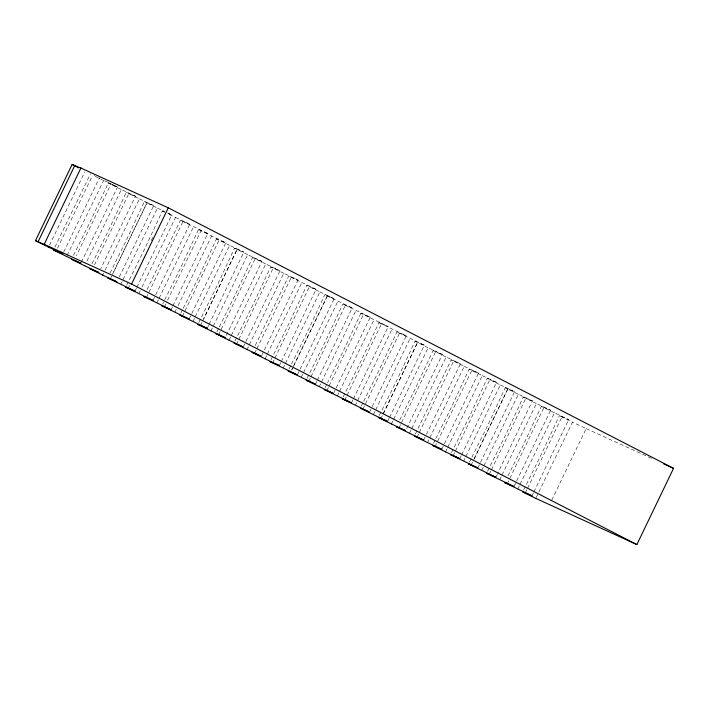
<?xml version="1.0" encoding="UTF-8"?>
<svg xmlns="http://www.w3.org/2000/svg" width="709" height="709" viewBox="0 0 709 709"><rect width="100%" height="100%" fill="white"/><g stroke="black" fill="none" stroke-linecap="round" stroke-linejoin="round"><path stroke-width="0.53" stroke-dasharray="3.54 2.66" d="M54.947 247.051L90.46 173.802M73.479 255.391L90.344 221.456L108.238 183.028L110.941 184.163L76.466 255.594M92.002 263.721L108.388 230.762L126.282 192.334L129.003 193.477M110.046 273.027L126.432 240.067L144.326 201.64L147.055 202.783L112.554 274.206L146.967 202.739M126.645 285.24L144.476 249.373L162.379 210.945L164.993 212.035M147.02 289.644L180.423 220.251L183.046 221.341L148.642 292.817M167.608 300.217L201.099 230.655L198.467 229.548L225.843 242.832L219.214 239.988M183.197 308.309L198.617 277.29L216.511 238.853L219.134 239.952L184.739 311.428M198.83 322.462L216.662 286.587L234.555 248.159L237.178 249.258L203.713 318.828M219.285 326.92L234.706 295.892L252.599 257.464L255.222 258.563L220.827 330.031M234.918 341.064L252.75 305.198L270.741 266.788L279.975 270.749L245.163 343.023M255.293 345.469L288.696 276.076L298.019 280.055L261.302 356.29M271.015 359.676L288.847 323.809L306.74 285.381L309.461 286.525L274.968 357.948M291.47 364.134L306.891 333.115L324.784 294.687L327.407 295.777L293.012 367.253L327.416 295.786M307.103 378.287L324.935 342.42L342.828 303.993L345.451 305.083L311.056 376.559M329.1 385.864L363.513 314.397L360.872 313.289L388.248 326.574L381.664 323.747M343.191 396.898L361.023 361.023L378.925 322.595L381.539 323.694L347.144 395.17M363.646 401.356L379.067 370.328L396.969 331.901L399.592 333L365.188 404.467M379.288 415.501L397.12 379.634L415.013 341.206L417.636 342.305L383.25 413.781M399.743 419.958L415.164 388.94L433.057 350.512L435.68 351.611L401.285 423.078M415.359 434.094L451.199 359.835L460.433 363.797L425.622 436.07M435.831 438.57L451.252 407.551L469.145 369.123L471.875 370.258L437.373 441.689M451.465 452.723L469.296 416.857L487.198 378.429L489.813 379.519M471.919 457.181L487.34 426.162L505.242 387.726L507.866 388.824L473.479 460.301L507.866 388.824M487.562 471.334L505.393 435.459L523.286 397.031L525.91 398.13L491.514 469.606M508.016 475.792L523.437 444.765L541.33 406.337L543.954 407.436L509.558 478.903M523.65 489.937L541.481 454.07L559.374 415.642L561.998 416.741L527.602 488.209M198.467 229.548L180.573 267.984L162.742 303.851M360.872 313.289L342.979 351.726L327.558 382.745M49.488 245.252L84.814 171.888M57.5 248.203L92.374 175.779M63.757 251.961L99.49 177.702M67.089 255.524L103.691 180.405M81.322 262.25L117.57 187.008M86.95 261.009L121.363 189.542L135.392 196.18L100.802 268.587M94.51 264.9L128.923 193.433M102.708 275.074L103.638 273.178M105.003 270.306L139.407 198.848L126.273 192.352M110.276 278.974L111.65 276.12M119.325 276.9L153.658 205.619L147.073 202.792M120.769 284.389L122.143 281.526M123.047 279.612L157.451 208.154L144.326 201.657M128.32 288.279L129.694 285.426M151.239 240.626L153.543 235.867M134.985 291.16L136.412 288.191M136.89 287.198L171.702 214.924L167.466 213.134M138.813 293.694L140.187 290.832M142.004 287.012L175.504 217.45L167.359 213.577M146.364 297.585L148.199 293.774M153.029 300.465L189.746 224.23L183.17 221.403M156.857 302.991L158.692 299.18M159.135 298.223L193.548 226.756M164.408 306.891L165.791 304.028M171.073 309.762L172.509 306.793M172.978 305.809L207.79 233.536L180.414 220.269M174.884 312.297L176.275 309.443M178.101 305.623L211.592 236.062M182.461 316.196L184.296 312.385M189.126 319.068L225.817 242.832M192.937 321.602L194.78 317.792M195.223 316.834L229.636 245.367L243.887 252.138L237.302 249.311M202.783 320.725L237.178 249.258M200.505 325.502L201.879 322.639M207.17 328.373L208.597 325.404M209.075 324.412L243.861 252.138M210.99 330.908L212.372 328.054M213.276 326.14L247.68 254.673L261.905 261.426L225.214 337.679M218.549 334.808L220.384 330.997M229.025 340.205L230.868 336.403M231.32 335.446L265.724 263.978L279.949 270.732M236.593 344.113L237.967 341.251M238.871 339.336L273.284 267.869M243.258 346.985L244.685 344.016M247.069 349.51L248.46 346.657M249.364 344.751L283.777 273.284L298.002 280.037M254.637 353.41L256.472 349.599M256.915 348.642L291.328 277.175M265.113 358.816L266.965 355.014M267.408 354.048L301.821 282.59M272.681 362.716L274.064 359.862M279.346 365.596L280.782 362.627M281.251 361.634L316.063 289.361L309.487 286.533M283.175 368.131L284.548 365.268M285.452 363.354L319.865 291.886L306.731 285.399M291.638 370.107L292.551 368.201L290.734 372.021M297.399 374.901L334.116 298.666L327.531 295.839M301.21 377.427L303.053 373.616M303.496 372.659L337.909 301.192M308.778 381.327L310.613 377.516M315.443 384.198L316.87 381.229M317.348 380.246L352.16 307.972L345.575 305.145M319.263 386.733L320.645 383.879M321.54 381.965L355.953 310.498M326.805 390.624L328.657 386.822M333.487 393.504L370.204 317.277L363.602 314.433M337.298 396.039L339.141 392.228M339.593 391.271L373.998 319.803M344.858 399.929L346.24 397.075M351.531 402.809L352.958 399.841M353.437 398.848L388.222 326.574M355.342 405.335L356.733 402.49M357.637 400.576L392.05 329.109M362.902 409.235L364.745 405.433M369.575 412.115L406.292 335.88L378.916 322.622M373.386 414.641L375.238 410.839M375.681 409.882L410.094 338.415M383.241 413.772L417.636 342.305M380.955 418.549L382.337 415.687M387.619 421.421L389.055 418.452M389.525 417.459L424.337 345.186L396.96 331.918M391.43 423.947L392.821 421.093M393.725 419.187L428.139 347.72L442.363 354.473L405.672 430.726M399.007 427.846L400.842 424.035M409.483 433.252L411.326 429.45M411.769 428.484L446.183 357.026L460.407 363.77M417.052 437.152L418.886 433.341M419.329 432.384L453.742 360.916M423.716 440.032L425.143 437.063M427.536 442.567L428.918 439.704M429.814 437.79L464.227 366.331L451.092 359.835M435.078 446.457L436.469 443.604M441.76 449.338L478.478 373.102L471.893 370.275M445.571 451.863L447.414 448.053M447.866 447.095L482.271 375.628L469.145 369.141M453.131 455.754L454.974 451.952M455.417 450.995L489.892 379.554M459.804 458.634L461.231 455.665M461.71 454.682L496.522 382.408L489.937 379.581M463.615 461.169L465.007 458.315M465.91 456.401L500.324 384.934L487.189 378.446M471.184 465.069L472.557 462.206M477.848 467.94L514.566 391.714L507.936 388.86M481.677 470.475L483.511 466.664M483.955 465.707L518.368 394.239L532.388 400.877L497.798 473.284M489.228 474.374L491.062 470.563M495.892 477.246L497.328 474.277M499.721 479.78L501.095 476.927M501.999 475.012L536.412 403.545L550.663 410.316L544.033 407.471M507.281 483.68L508.654 480.817M513.945 486.551L550.627 410.316M517.756 489.077L519.6 485.275M520.043 484.318L554.456 412.851L568.707 419.622L562.122 416.795M525.325 492.985L527.159 489.166M531.989 495.857L533.416 492.888M533.895 491.895L568.68 419.622M536.252 497.434L572.5 422.156L559.366 415.66M551.77 500.067L586.166 428.599L572.633 422.209M180.786 313.156L182.709 309.275M216.874 331.759L218.806 327.886M289.059 368.981L290.982 365.1M325.147 387.593L327.079 383.711M361.244 406.204L363.168 402.322M433.421 443.417L435.353 439.536M469.518 462.029L471.441 458.147M135.587 196.313L129.082 193.513M207.693 233.5L201.214 230.709M261.905 261.444L255.329 258.608M406.195 335.853L399.716 333.053M442.354 354.491L435.76 351.646M532.583 401.01L525.989 398.166M424.239 345.159L417.734 342.35M117.047 186.804L115.372 186.104M115.221 186.033L110.959 184.172M94.784 175.699L94.279 175.469M586.166 428.599L651.704 458.404M102.734 179.971L103.301 180.228M121.354 189.533L108.229 183.046M139.443 198.866L153.631 205.601M157.487 208.162L164.772 211.557M175.54 217.468L189.728 224.204M229.627 245.358L216.502 238.88M247.733 254.699L234.546 248.185M265.715 263.97L252.599 257.482M283.875 273.328L270.643 266.788M319.901 291.904L334.09 298.64M428.121 347.711L415.004 341.224M446.165 357.017L433.048 350.53M464.262 366.34L478.451 373.076M482.306 375.646L496.495 382.381M500.394 384.969L514.548 391.687M518.35 394.231L505.233 387.752M536.394 403.536L523.277 397.058M554.438 412.842L541.321 406.363M104.569 180.813L108.025 182.417M102.114 179.678L100.713 179.031M108.264 182.532L109.771 183.241M110.347 183.507L111.809 184.198M112.137 184.349L113.467 184.978M167.599 212.895L171.675 214.898M114.14 185.297L115.142 185.767M99.163 178.287L99.951 178.668M98.347 177.906L93.18 175.362M115.833 186.104L116.976 186.68M164.807 212.301L162.37 210.963M370.178 317.251L342.819 304.01M352.134 307.945L324.775 294.705M316.046 289.334L288.687 276.093"/><path stroke-width="1.06" d="M35.459 240.652L38.082 241.751L74.782 165.525L72.15 164.417L35.45 240.679L48.566 247.157M72.141 164.444L74.09 165.525M38.614 241.991L44.756 244.632L44.197 244.304L80.888 168.068L168.272 207.817L673.55 468.348L636.859 544.583L535.942 498.454M636.859 544.583L131.582 284.052L168.272 207.817M243.063 346.914L229.14 340.258M261.107 356.21L247.184 349.564M279.16 365.516L265.228 358.869M297.204 374.822L270.049 361.617L272.673 362.716M333.292 393.433L306.137 380.228L308.761 381.318M351.336 402.739L324.19 389.533L326.805 390.624M369.38 412.044L342.234 398.83L344.858 399.929M387.433 421.35L373.439 414.668M405.477 430.647L391.545 424M495.706 477.175L468.552 463.97L471.175 465.06M224.718 337.484L225.24 337.679L211.096 330.952M314.947 384.003L315.47 384.207L288.093 370.922L290.717 372.021M405.176 430.523L404.555 430.266M440.963 449.01L441.787 449.338L427.642 442.611M495.405 477.051L494.324 476.599M224.416 337.351L219.223 335.109M278.548 365.268L273.284 362.99M476.74 467.488L477.875 467.949L450.507 454.664L453.131 455.754M242.15 346.524L237.267 344.414M404.236 430.133L400.142 428.36M422.289 439.438L423.743 440.032L409.589 433.305M440.333 448.744L435.92 446.83M476.421 467.355L472.327 465.574M512.51 485.957L513.972 486.551L486.596 473.266L489.219 474.365M259.733 355.634L255.311 353.711M295.821 374.246L291.328 372.287M313.865 383.551L309.523 381.664M331.909 392.857L327.567 390.969M349.962 402.163L345.62 400.275M368.006 411.459L363.664 409.58M386.05 420.765L381.628 418.851M422.139 439.376L417.876 437.524M512.368 485.895L508.415 484.185M494.031 476.466L490.371 474.879M454.283 456.277L459.831 458.643L445.686 451.917M146.967 297.851L153.055 300.465L125.688 287.18L128.311 288.279M165.011 307.157L171.108 309.771L143.732 296.486L146.355 297.576M526.229 493.384L532.016 495.857L504.64 482.572L507.36 483.715M56.658 251.296L62.835 253.937L48.637 247.193M74.702 260.602L80.879 263.243L66.664 256.49M92.702 269.881L98.923 272.548L84.752 265.813M110.799 279.213L116.967 281.854L102.77 275.11M128.843 288.519L135.011 291.16L107.644 277.875L110.258 278.974M182.975 316.427L189.152 319.077L161.776 305.792L164.399 306.882M201.028 325.732L207.196 328.373L179.82 315.097L182.523 316.223M74.941 165.596L81.464 168.405L80.888 168.068M218.656 334.852L215.917 333.7L229.025 340.205M56.126 251.057L53.503 249.958L66.611 256.463M74.268 260.407L71.547 259.264L84.663 265.769M92.214 269.668L89.591 268.569L102.708 275.074M200.567 325.528L197.864 324.394L210.981 330.899M236.584 344.104L233.961 343.005L247.069 349.51M254.628 353.41L252.005 352.311L265.113 358.816M362.902 409.235L360.278 408.136L373.386 414.641M380.946 418.54L378.322 417.441L391.43 423.947M398.99 427.846L396.366 426.747L409.483 433.252M417.034 437.152L414.411 436.053L427.527 442.558M435.078 446.457L432.463 445.358L445.571 451.863M525.307 492.977L522.684 491.878L535.8 498.383M663.535 463.792L673.55 468.348M44.197 244.304L131.582 284.052M77.893 167.43L78.681 167.811M76.412 166.704L77.13 167.058M75.748 166.367L74.578 165.782"/></g></svg>
